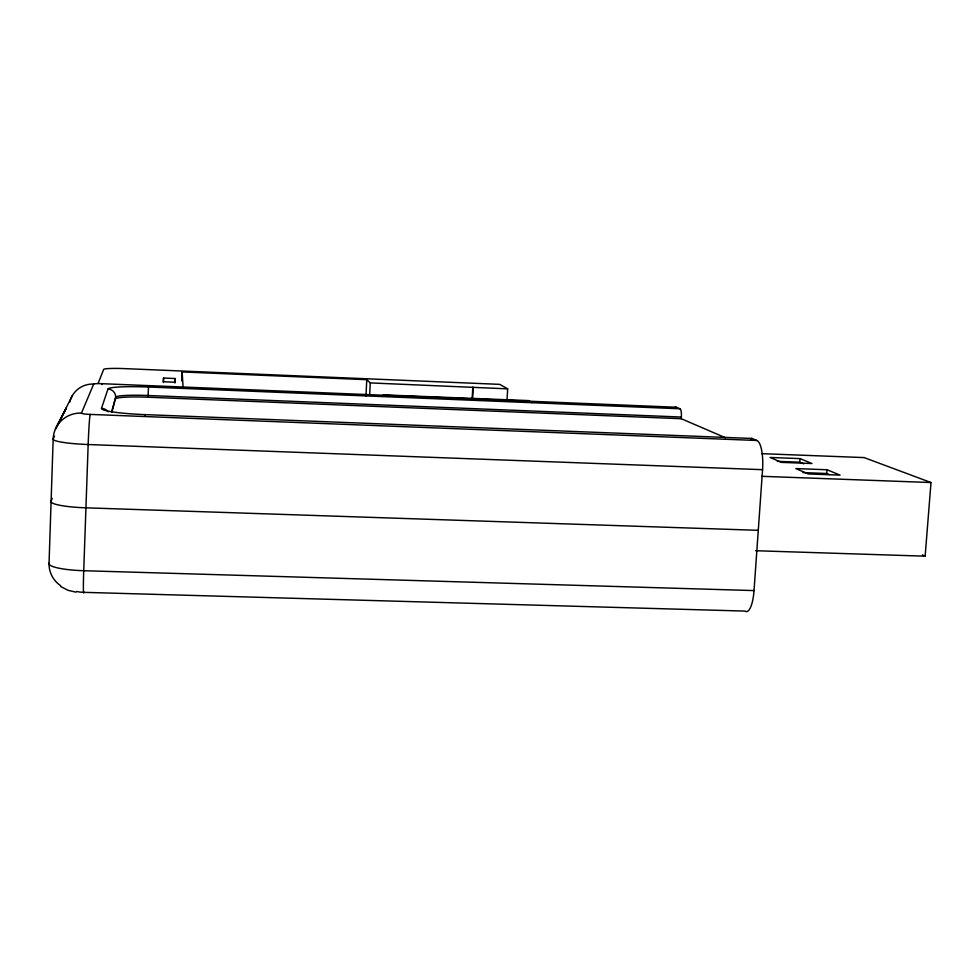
<?xml version="1.0" encoding="UTF-8"?>
<svg xmlns="http://www.w3.org/2000/svg" width="980" height="980" viewBox="0 0 980 980"><rect width="100%" height="100%" fill="white"/><g stroke="black" fill="none" stroke-linecap="round" stroke-linejoin="round"><path stroke-width="1.47" d="M145.101 415.594L145.101 414.613L752.052 438.477L756.928 440.486A25.982 7.522 -88 0 1 762.562 469.677L754.024 590.585A25.884 7.399 -89 0 1 744.947 611.079L83.949 592.349A8.979 1.69 1.2 0 1 76.844 591.455M60.613 585.673A27.146 26.423 -3.1 0 1 49.049 563.194L53.177 438.881L54.513 436.174M111.99 412.066L115.713 397.231A8.036 7.914 9.6 0 0 107.972 388.999L101.479 408.354A8.869 8.71 7.5 0 1 108.241 411.845M115.652 398.983A32.009 3.099 2.3 0 1 148.041 397.219L148.495 387.014L680.01 408.77A7.534 1.899 -87.6 0 1 681.37 417.051L681.272 418.717L725.445 437.741M163.366 382.506L163.538 378.047L175.065 378.525L175.138 382.237L163.378 381.747L163.538 378.047M174.893 382.972L175.065 378.525M181.79 380.926L182.145 371.947L366.777 379.689L370.256 382.911L507.665 388.852L507.003 400.538M365.969 395.945L366.777 379.689M369.656 394.94L370.256 382.911M472.152 399.142L472.813 387.186M472.532 399.13L473.181 387.418M803.759 463.859L799.778 462.193L800.035 458.603L770.084 457.464L781.477 462.376L811.979 463.528L800.035 458.603M829.374 474.577L826.777 473.499L827.059 469.751L795.858 468.587L808.267 473.94L840.056 475.129L827.059 469.751M755.654 550.723L925.145 556.174L931 482.54L864.127 457.587L761.705 453.666M111.647 411.637L115.713 397.231A32.009 3.075 2.3 0 1 148.115 395.504L681.37 417.051M52.222 498.416L51.107 501.246A36.297 5.304 1.6 0 0 85.934 507.824L758.275 530.327M98.208 383.156L103.684 369.411A20.421 1.69 2.3 0 1 124.57 368.615L499.702 384.356L507.665 388.852M762.562 469.677L88.163 444.528A36.407 4.251 1.9 0 1 53.177 438.881A27.318 26.779 6.2 0 1 81.45 413.107L93.688 384.062A7.828 0.698 2.2 0 1 101.81 383.695L676.323 407.251L680.01 408.77M72.263 395.773L55.431 429.081L66.395 407.962L56.644 426.68M754.024 590.585L83.729 570.715A36.174 6.358 1.3 0 1 49.049 563.194M803.012 472.605L826.777 473.499M761.852 476.305L931 482.54M777.312 461.335L799.778 462.193M148.041 397.219L681.272 418.717M81.475 413.107A9.065 0.943 2 0 0 90.197 414.405L756.928 440.486M383.192 394.866L528.453 400.587L531.993 402.584M76.06 592.165L68.073 590.327L60.821 586.542M922.388 554.876L925.145 556.174M145.101 414.613L145.114 414.638A43.843 4.459 2.2 0 1 101.614 408.354M182.145 371.947L183.101 387.504M750.631 439.322A8.6 2.462 -87.8 0 1 752.052 438.477M90.197 414.405A27.073 0.956 -87.7 0 0 88.163 444.528L83.729 570.715A26.975 0.943 -87.6 0 0 83.949 592.349M69.788 402.131A23.606 23.189 9.1 0 1 93.688 384.062M674.216 407.986A22.405 5.586 -87.7 0 1 676.323 407.251M101.81 383.695A23.214 0.711 -87.8 0 1 102.043 384.552M108.094 388.999A39.788 3.675 2.3 0 1 148.495 387.026"/></g></svg>
